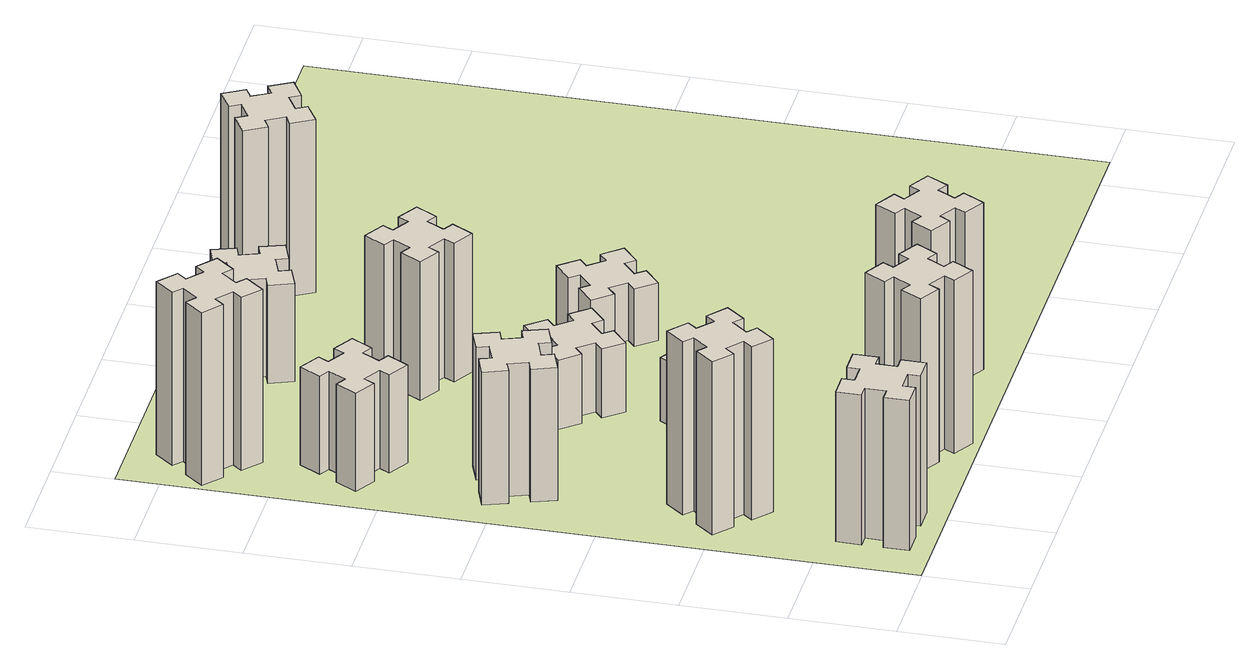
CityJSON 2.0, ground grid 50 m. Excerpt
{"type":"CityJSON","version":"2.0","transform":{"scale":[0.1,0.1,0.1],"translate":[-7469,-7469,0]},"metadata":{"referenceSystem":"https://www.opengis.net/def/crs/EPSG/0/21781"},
"CityObjects":{
"building1":{"type":"Building","attributes":{"class":"1000","function":"1000","usage":"1000","yearOfConstruction":2016,"roofType":"1000","measuredHeight":78,"storeysAboveGround":30,"storeysBelowGround":0},"geometry":[{"type":"Solid","lod":"1","boundaries":[[[[0,1,2,3,4,5,6,7,8,9,10,11,12,13,14,15,16,17,18,19]],[[17,16,20,21]],[[16,15,22,20]],[[15,14,23,22]],[[14,13,24,23]],[[13,12,25,24]],[[12,11,26,25]],[[11,10,27,26]],[[10,9,28,27]],[[9,8,29,28]],[[8,7,30,29]],[[7,6,31,30]],[[6,5,32,31]],[[5,4,33,32]],[[4,3,34,33]],[[3,2,35,34]],[[2,1,36,35]],[[1,0,37,36]],[[0,19,38,37]],[[19,18,39,38]],[[18,17,21,39]],[[24,25,26,27,28,29,30,31,32,33,34,35,36,37,38,39,21,20,22,23]]]]}]},
"building2":{"type":"Building","attributes":{"class":"1000","function":"1000","usage":"1000","yearOfConstruction":2016,"roofType":"1000","measuredHeight":90,"storeysAboveGround":30,"storeysBelowGround":0},"geometry":[{"type":"Solid","lod":"1","boundaries":[[[[40,41,42,43,44,45,46,47,48,49,50,51,52,53,54,55,56,57,58,59]],[[57,56,60,61]],[[56,55,62,60]],[[55,54,63,62]],[[54,53,64,63]],[[53,52,65,64]],[[52,51,66,65]],[[51,50,67,66]],[[50,49,68,67]],[[49,48,69,68]],[[48,47,70,69]],[[47,46,71,70]],[[46,45,72,71]],[[45,44,73,72]],[[44,43,74,73]],[[43,42,75,74]],[[42,41,76,75]],[[41,40,77,76]],[[40,59,78,77]],[[59,58,79,78]],[[58,57,61,79]],[[64,65,66,67,68,69,70,71,72,73,74,75,76,77,78,79,61,60,62,63]]]]}]},
"building3":{"type":"Building","attributes":{"class":"1000","function":"1000","usage":"1000","yearOfConstruction":2016,"roofType":"1000","measuredHeight":69,"storeysAboveGround":30,"storeysBelowGround":0},"geometry":[{"type":"Solid","lod":"1","boundaries":[[[[80,81,82,83,84,85,86,87,88,89,90,91,92,93,94,95,96,97,98,99]],[[97,96,100,101]],[[96,95,102,100]],[[95,94,103,102]],[[94,93,104,103]],[[93,92,105,104]],[[92,91,106,105]],[[91,90,107,106]],[[90,89,108,107]],[[89,88,109,108]],[[88,87,110,109]],[[87,86,111,110]],[[86,85,112,111]],[[85,84,113,112]],[[84,83,114,113]],[[83,82,115,114]],[[82,81,116,115]],[[81,80,117,116]],[[80,99,118,117]],[[99,98,119,118]],[[98,97,101,119]],[[104,105,106,107,108,109,110,111,112,113,114,115,116,117,118,119,101,100,102,103]]]]}]},
"building4":{"type":"Building","attributes":{"class":"1000","function":"1000","usage":"1000","yearOfConstruction":2016,"roofType":"1000","measuredHeight":51,"storeysAboveGround":30,"storeysBelowGround":0},"geometry":[{"type":"Solid","lod":"1","boundaries":[[[[120,121,122,123,124,125,126,127,128,129,130,131,132,133,134,135,136,137,138,139]],[[137,136,140,141]],[[136,135,142,140]],[[135,134,143,142]],[[134,133,144,143]],[[133,132,145,144]],[[132,131,146,145]],[[131,130,147,146]],[[130,129,148,147]],[[129,128,149,148]],[[128,127,150,149]],[[127,126,151,150]],[[126,125,152,151]],[[125,124,153,152]],[[124,123,154,153]],[[123,122,155,154]],[[122,121,156,155]],[[121,120,157,156]],[[120,139,158,157]],[[139,138,159,158]],[[138,137,141,159]],[[144,145,146,147,148,149,150,151,152,153,154,155,156,157,158,159,141,140,142,143]]]]}]},
"building5":{"type":"Building","attributes":{"class":"1000","function":"1000","usage":"1000","yearOfConstruction":2016,"roofType":"1000","measuredHeight":90,"storeysAboveGround":30,"storeysBelowGround":0},"geometry":[{"type":"Solid","lod":"1","boundaries":[[[[160,161,162,163,164,165,166,167,168,169,170,171,172,173,174,175,176,177,178,179]],[[177,176,180,181]],[[176,175,182,180]],[[175,174,183,182]],[[174,173,184,183]],[[173,172,185,184]],[[172,171,186,185]],[[171,170,187,186]],[[170,169,188,187]],[[169,168,189,188]],[[168,167,190,189]],[[167,166,191,190]],[[166,165,192,191]],[[165,164,193,192]],[[164,163,194,193]],[[163,162,195,194]],[[162,161,196,195]],[[161,160,197,196]],[[160,179,198,197]],[[179,178,199,198]],[[178,177,181,199]],[[184,185,186,187,188,189,190,191,192,193,194,195,196,197,198,199,181,180,182,183]]]]}]},
"building6":{"type":"Building","attributes":{"class":"1000","function":"1000","usage":"1000","yearOfConstruction":2016,"roofType":"1000","measuredHeight":90,"storeysAboveGround":30,"storeysBelowGround":0},"geometry":[{"type":"Solid","lod":"1","boundaries":[[[[200,201,202,203,204,205,206,207,208,209,210,211,212,213,214,215,216,217,218,219]],[[217,216,220,221]],[[216,215,222,220]],[[215,214,223,222]],[[214,213,224,223]],[[213,212,225,224]],[[212,211,226,225]],[[211,210,227,226]],[[210,209,228,227]],[[209,208,229,228]],[[208,207,230,229]],[[207,206,231,230]],[[206,205,232,231]],[[205,204,233,232]],[[204,203,234,233]],[[203,202,235,234]],[[202,201,236,235]],[[201,200,237,236]],[[200,219,238,237]],[[219,218,239,238]],[[218,217,221,239]],[[224,225,226,227,228,229,230,231,232,233,234,235,236,237,238,239,221,220,222,223]]]]}]},
"building7":{"type":"Building","attributes":{"class":"1000","function":"1000","usage":"1000","yearOfConstruction":2016,"roofType":"1000","measuredHeight":33,"storeysAboveGround":30,"storeysBelowGround":0},"geometry":[{"type":"Solid","lod":"1","boundaries":[[[[240,241,242,243,244,245,246,247,248,249,250,251,252,253,254,255,256,257,258,259]],[[257,256,260,261]],[[256,255,262,260]],[[255,254,263,262]],[[254,253,264,263]],[[253,252,265,264]],[[252,251,266,265]],[[251,250,267,266]],[[250,249,268,267]],[[249,248,269,268]],[[248,247,270,269]],[[247,246,271,270]],[[246,245,272,271]],[[245,244,273,272]],[[244,243,274,273]],[[243,242,275,274]],[[242,241,276,275]],[[241,240,277,276]],[[240,259,278,277]],[[259,258,279,278]],[[258,257,261,279]],[[264,265,266,267,268,269,270,271,272,273,274,275,276,277,278,279,261,260,262,263]]]]}]},
"building8":{"type":"Building","attributes":{"class":"1000","function":"1000","usage":"1000","yearOfConstruction":2016,"roofType":"1000","measuredHeight":36,"storeysAboveGround":30,"storeysBelowGround":0},"geometry":[{"type":"Solid","lod":"1","boundaries":[[[[280,281,282,283,284,285,286,287,288,289,290,291,292,293,294,295,296,297,298,299]],[[297,296,300,301]],[[296,295,302,300]],[[295,294,303,302]],[[294,293,304,303]],[[293,292,305,304]],[[292,291,306,305]],[[291,290,307,306]],[[290,289,308,307]],[[289,288,309,308]],[[288,287,310,309]],[[287,286,311,310]],[[286,285,312,311]],[[285,284,313,312]],[[284,283,314,313]],[[283,282,315,314]],[[282,281,316,315]],[[281,280,317,316]],[[280,299,318,317]],[[299,298,319,318]],[[298,297,301,319]],[[304,305,306,307,308,309,310,311,312,313,314,315,316,317,318,319,301,300,302,303]]]]}]},
"building9":{"type":"Building","attributes":{"class":"1000","function":"1000","usage":"1000","yearOfConstruction":2016,"roofType":"1000","measuredHeight":87,"storeysAboveGround":30,"storeysBelowGround":0},"geometry":[{"type":"Solid","lod":"1","boundaries":[[[[320,321,322,323,324,325,326,327,328,329,330,331,332,333,334,335,336,337,338,339]],[[337,336,340,341]],[[336,335,342,340]],[[335,334,343,342]],[[334,333,344,343]],[[333,332,345,344]],[[332,331,346,345]],[[331,330,347,346]],[[330,329,348,347]],[[329,328,349,348]],[[328,327,350,349]],[[327,326,351,350]],[[326,325,352,351]],[[325,324,353,352]],[[324,323,354,353]],[[323,322,355,354]],[[322,321,356,355]],[[321,320,357,356]],[[320,339,358,357]],[[339,338,359,358]],[[338,337,341,359]],[[344,345,346,347,348,349,350,351,352,353,354,355,356,357,358,359,341,340,342,343]]]]}]},
"building10":{"type":"Building","attributes":{"class":"1000","function":"1000","usage":"1000","yearOfConstruction":2016,"roofType":"1000","measuredHeight":72,"storeysAboveGround":30,"storeysBelowGround":0},"geometry":[{"type":"Solid","lod":"1","boundaries":[[[[360,361,362,363,364,365,366,367,368,369,370,371,372,373,374,375,376,377,378,379]],[[377,376,380,381]],[[376,375,382,380]],[[375,374,383,382]],[[374,373,384,383]],[[373,372,385,384]],[[372,371,386,385]],[[371,370,387,386]],[[370,369,388,387]],[[369,368,389,388]],[[368,367,390,389]],[[367,366,391,390]],[[366,365,392,391]],[[365,364,393,392]],[[364,363,394,393]],[[363,362,395,394]],[[362,361,396,395]],[[361,360,397,396]],[[360,379,398,397]],[[379,378,399,398]],[[378,377,381,399]],[[384,385,386,387,388,389,390,391,392,393,394,395,396,397,398,399,381,380,382,383]]]]}]},
"building11":{"type":"Building","attributes":{"class":"1000","function":"1000","usage":"1000","yearOfConstruction":2016,"roofType":"1000","measuredHeight":51,"storeysAboveGround":30,"storeysBelowGround":0},"geometry":[{"type":"Solid","lod":"1","boundaries":[[[[400,401,402,403,404,405,406,407,408,409,410,411,412,413,414,415,416,417,418,419]],[[417,416,420,421]],[[416,415,422,420]],[[415,414,423,422]],[[414,413,424,423]],[[413,412,425,424]],[[412,411,426,425]],[[411,410,427,426]],[[410,409,428,427]],[[409,408,429,428]],[[408,407,430,429]],[[407,406,431,430]],[[406,405,432,431]],[[405,404,433,432]],[[404,403,434,433]],[[403,402,435,434]],[[402,401,436,435]],[[401,400,437,436]],[[400,419,438,437]],[[419,418,439,438]],[[418,417,421,439]],[[424,425,426,427,428,429,430,431,432,433,434,435,436,437,438,439,421,420,422,423]]]]}]},
"building12":{"type":"Building","attributes":{"class":"1000","function":"1000","usage":"1000","yearOfConstruction":2016,"roofType":"1000","measuredHeight":30,"storeysAboveGround":30,"storeysBelowGround":0},"geometry":[{"type":"Solid","lod":"1","boundaries":[[[[440,441,442,443,444,445,446,447,448,449,450,451,452,453,454,455,456,457,458,459]],[[457,456,460,461]],[[456,455,462,460]],[[455,454,463,462]],[[454,453,464,463]],[[453,452,465,464]],[[452,451,466,465]],[[451,450,467,466]],[[450,449,468,467]],[[449,448,469,468]],[[448,447,470,469]],[[447,446,471,470]],[[446,445,472,471]],[[445,444,473,472]],[[444,443,474,473]],[[443,442,475,474]],[[442,441,476,475]],[[441,440,477,476]],[[440,459,478,477]],[[459,458,479,478]],[[458,457,461,479]],[[464,465,466,467,468,469,470,471,472,473,474,475,476,477,478,479,461,460,462,463]]]]}]},
"building13":{"type":"Building","attributes":{"class":"1000","function":"1000","usage":"1000","yearOfConstruction":2016,"roofType":"1000","measuredHeight":90,"storeysAboveGround":30,"storeysBelowGround":0},"geometry":[{"type":"Solid","lod":"1","boundaries":[[[[480,481,482,483,484,485,486,487,488,489,490,491,492,493,494,495,496,497,498,499]],[[497,496,500,501]],[[496,495,502,500]],[[495,494,503,502]],[[494,493,504,503]],[[493,492,505,504]],[[492,491,506,505]],[[491,490,507,506]],[[490,489,508,507]],[[489,488,509,508]],[[488,487,510,509]],[[487,486,511,510]],[[486,485,512,511]],[[485,484,513,512]],[[484,483,514,513]],[[483,482,515,514]],[[482,481,516,515]],[[481,480,517,516]],[[480,499,518,517]],[[499,498,519,518]],[[498,497,501,519]],[[504,505,506,507,508,509,510,511,512,513,514,515,516,517,518,519,501,500,502,503]]]]}]},
"landuse1":{"type":"LandUse","attributes":{"name":"plot1","function":"1010"},"geometry":[{"type":"MultiSurface","lod":"1","boundaries":[[[520,521,522,523]]]}]}
},
"vertices":[
[265,325,0],[265,225,0],[205,225,0],[205,105,0],[325,105,0],[325,165,0],[425,165,0],[425,105,0],[545,105,0],[545,225,0],[485,225,0],[485,325,0],[545,325,0],[545,445,0],[425,445,0],[425,385,0],[325,385,0],[325,445,0],[205,445,0],[205,325,0],[325,385,780],[325,445,780],[425,385,780],[425,445,780],[545,445,780],[545,325,780],[485,325,780],[485,225,780],[545,225,780],[545,105,780],[425,105,780],[425,165,780],[325,165,780],[325,105,780],[205,105,780],[205,225,780],[265,225,780],[265,325,780],[205,325,780],[205,445,780],
[484,1067,0],[408,1132,0],[446,1178,0],[354,1255,0],[277,1163,0],[323,1124,0],[259,1048,0],[213,1086,0],[136,994,0],[228,917,0],[266,963,0],[343,899,0],[304,853,0],[396,776,0],[473,868,0],[427,906,0],[492,983,0],[538,944,0],[615,1036,0],[523,1113,0],[492,983,900],[538,944,900],[427,906,900],[473,868,900],[396,776,900],[304,853,900],[343,899,900],[266,963,900],[228,917,900],[136,994,900],[213,1086,900],[259,1048,900],[323,1124,900],[277,1163,900],[354,1255,900],[446,1178,900],[408,1132,900],[484,1067,900],[523,1113,900],[615,1036,900],
[366,1835,0],[460,1869,0],[480,1813,0],[593,1854,0],[552,1967,0],[496,1946,0],[462,2040,0],[518,2060,0],[477,2173,0],[364,2132,0],[385,2076,0],[291,2042,0],[270,2098,0],[157,2057,0],[199,1944,0],[255,1965,0],[289,1871,0],[233,1850,0],[274,1737,0],[387,1779,0],[289,1871,690],[233,1850,690],[255,1965,690],[199,1944,690],[157,2057,690],[270,2098,690],[291,2042,690],[385,2076,690],[364,2132,690],[477,2173,690],[518,2060,690],[462,2040,690],[496,1946,690],[552,1967,690],[593,1854,690],[480,1813,690],[460,1869,690],[366,1835,690],[387,1779,690],[274,1737,690],
[446,2597,0],[496,2684,0],[548,2654,0],[608,2758,0],[504,2818,0],[474,2766,0],[387,2816,0],[417,2868,0],[313,2928,0],[253,2824,0],[305,2794,0],[255,2707,0],[203,2737,0],[143,2633,0],[247,2573,0],[277,2625,0],[364,2575,0],[334,2523,0],[438,2463,0],[498,2567,0],[364,2575,510],[334,2523,510],[277,2625,510],[247,2573,510],[143,2633,510],[203,2737,510],[255,2707,510],[305,2794,510],[253,2824,510],[313,2928,510],[417,2868,510],[387,2816,510],[474,2766,510],[504,2818,510],[608,2758,510],[548,2654,510],[496,2684,510],[446,2597,510],[498,2567,510],[438,2463,510],
[1214,346,0],[1127,396,0],[1157,448,0],[1053,508,0],[993,404,0],[1045,374,0],[995,287,0],[943,317,0],[883,213,0],[987,153,0],[1017,205,0],[1104,155,0],[1074,103,0],[1178,43,0],[1238,147,0],[1186,177,0],[1236,264,0],[1288,234,0],[1348,338,0],[1244,398,0],[1236,264,900],[1288,234,900],[1186,177,900],[1238,147,900],[1178,43,900],[1074,103,900],[1104,155,900],[1017,205,900],[987,153,900],[883,213,900],[943,317,900],[995,287,900],[1045,374,900],[993,404,900],[1053,508,900],[1157,448,900],[1127,396,900],[1214,346,900],[1244,398,900],[1348,338,900],
[384,3387,0],[308,3452,0],[346,3498,0],[254,3575,0],[177,3483,0],[223,3444,0],[159,3368,0],[113,3406,0],[36,3314,0],[128,3237,0],[166,3283,0],[243,3219,0],[204,3173,0],[296,3096,0],[373,3188,0],[327,3226,0],[392,3303,0],[438,3264,0],[515,3356,0],[423,3433,0],[392,3303,900],[438,3264,900],[327,3226,900],[373,3188,900],[296,3096,900],[204,3173,900],[243,3219,900],[166,3283,900],[128,3237,900],[36,3314,900],[113,3406,900],[159,3368,900],[223,3444,900],[177,3483,900],[254,3575,900],[346,3498,900],[308,3452,900],[384,3387,900],[423,3433,900],[515,3356,900],
[1186,1117,0],[1236,1204,0],[1288,1174,0],[1348,1278,0],[1244,1338,0],[1214,1286,0],[1127,1336,0],[1157,1388,0],[1053,1448,0],[993,1344,0],[1045,1314,0],[995,1227,0],[943,1257,0],[883,1153,0],[987,1093,0],[1017,1145,0],[1104,1095,0],[1074,1043,0],[1178,983,0],[1238,1087,0],[1104,1095,330],[1074,1043,330],[1017,1145,330],[987,1093,330],[883,1153,330],[943,1257,330],[995,1227,330],[1045,1314,330],[993,1344,330],[1053,1448,330],[1157,1388,330],[1127,1336,330],[1214,1286,330],[1244,1338,330],[1348,1278,330],[1288,1174,330],[1236,1204,330],[1186,1117,330],[1238,1087,330],[1178,983,330],
[1083,1972,0],[1006,1907,0],[968,1953,0],[876,1876,0],[953,1784,0],[999,1823,0],[1063,1746,0],[1017,1708,0],[1094,1616,0],[1186,1693,0],[1148,1739,0],[1224,1803,0],[1263,1757,0],[1355,1834,0],[1278,1926,0],[1232,1888,0],[1167,1964,0],[1213,2003,0],[1136,2095,0],[1044,2018,0],[1167,1964,360],[1213,2003,360],[1232,1888,360],[1278,1926,360],[1355,1834,360],[1263,1757,360],[1224,1803,360],[1148,1739,360],[1186,1693,360],[1094,1616,360],[1017,1708,360],[1063,1746,360],[999,1823,360],[953,1784,360],[876,1876,360],[968,1953,360],[1006,1907,360],[1083,1972,360],[1044,2018,360],[1136,2095,360],
[1657,305,0],[1744,255,0],[1714,203,0],[1818,143,0],[1878,247,0],[1826,277,0],[1876,364,0],[1928,334,0],[1988,438,0],[1884,498,0],[1854,446,0],[1767,496,0],[1797,548,0],[1693,608,0],[1633,504,0],[1685,474,0],[1635,387,0],[1583,417,0],[1523,313,0],[1627,253,0],[1635,387,870],[1583,417,870],[1685,474,870],[1633,504,870],[1693,608,870],[1797,548,870],[1767,496,870],[1854,446,870],[1884,498,870],[1988,438,870],[1928,334,870],[1876,364,870],[1826,277,870],[1878,247,870],[1818,143,870],[1714,203,870],[1744,255,870],[1657,305,870],[1627,253,870],[1523,313,870],
[1314,2666,0],[1227,2716,0],[1257,2768,0],[1153,2828,0],[1093,2724,0],[1145,2694,0],[1095,2607,0],[1043,2637,0],[983,2533,0],[1087,2473,0],[1117,2525,0],[1204,2475,0],[1174,2423,0],[1278,2363,0],[1338,2467,0],[1286,2497,0],[1336,2584,0],[1388,2554,0],[1448,2658,0],[1344,2718,0],[1336,2584,720],[1388,2554,720],[1286,2497,720],[1338,2467,720],[1278,2363,720],[1174,2423,720],[1204,2475,720],[1117,2525,720],[1087,2473,720],[983,2533,720],[1043,2637,720],[1095,2607,720],[1145,2694,720],[1093,2724,720],[1153,2828,720],[1257,2768,720],[1227,2716,720],[1314,2666,720],[1344,2718,720],[1448,2658,720],
[1125,3456,0],[1031,3422,0],[1010,3478,0],[897,3437,0],[939,3324,0],[995,3345,0],[1029,3251,0],[973,3230,0],[1014,3117,0],[1127,3159,0],[1106,3215,0],[1200,3249,0],[1220,3193,0],[1333,3234,0],[1292,3347,0],[1236,3326,0],[1202,3420,0],[1258,3440,0],[1217,3553,0],[1104,3512,0],[1202,3420,510],[1258,3440,510],[1236,3326,510],[1292,3347,510],[1333,3234,510],[1220,3193,510],[1200,3249,510],[1106,3215,510],[1127,3159,510],[1014,3117,510],[973,3230,510],[1029,3251,510],[995,3345,510],[939,3324,510],[897,3437,510],[1010,3478,510],[1031,3422,510],[1125,3456,510],[1104,3512,510],[1217,3553,510],
[1872,1888,0],[1807,1964,0],[1853,2003,0],[1776,2095,0],[1684,2018,0],[1723,1972,0],[1646,1907,0],[1608,1953,0],[1516,1876,0],[1593,1784,0],[1639,1823,0],[1703,1746,0],[1657,1708,0],[1734,1616,0],[1826,1693,0],[1788,1739,0],[1864,1803,0],[1903,1757,0],[1995,1834,0],[1918,1926,0],[1864,1803,300],[1903,1757,300],[1788,1739,300],[1826,1693,300],[1734,1616,300],[1657,1708,300],[1703,1746,300],[1639,1823,300],[1593,1784,300],[1516,1876,300],[1608,1953,300],[1646,1907,300],[1723,1972,300],[1684,2018,300],[1776,2095,300],[1853,2003,300],[1807,1964,300],[1872,1888,300],[1918,1926,300],[1995,1834,300],
[1844,3556,0],[1757,3506,0],[1727,3558,0],[1623,3498,0],[1683,3394,0],[1735,3424,0],[1785,3337,0],[1733,3307,0],[1793,3203,0],[1897,3263,0],[1867,3315,0],[1954,3365,0],[1984,3313,0],[2088,3373,0],[2028,3477,0],[1976,3447,0],[1926,3534,0],[1978,3564,0],[1918,3668,0],[1814,3608,0],[1926,3534,900],[1978,3564,900],[1976,3447,900],[2028,3477,900],[2088,3373,900],[1984,3313,900],[1954,3365,900],[1867,3315,900],[1897,3263,900],[1793,3203,900],[1733,3307,900],[1785,3337,900],[1735,3424,900],[1683,3394,900],[1623,3498,900],[1727,3558,900],[1757,3506,900],[1844,3556,900],[1814,3608,900],[1918,3668,900],
[5,3705,0],[3705,3705,0],[3705,5,0],[5,5,0]
]}
